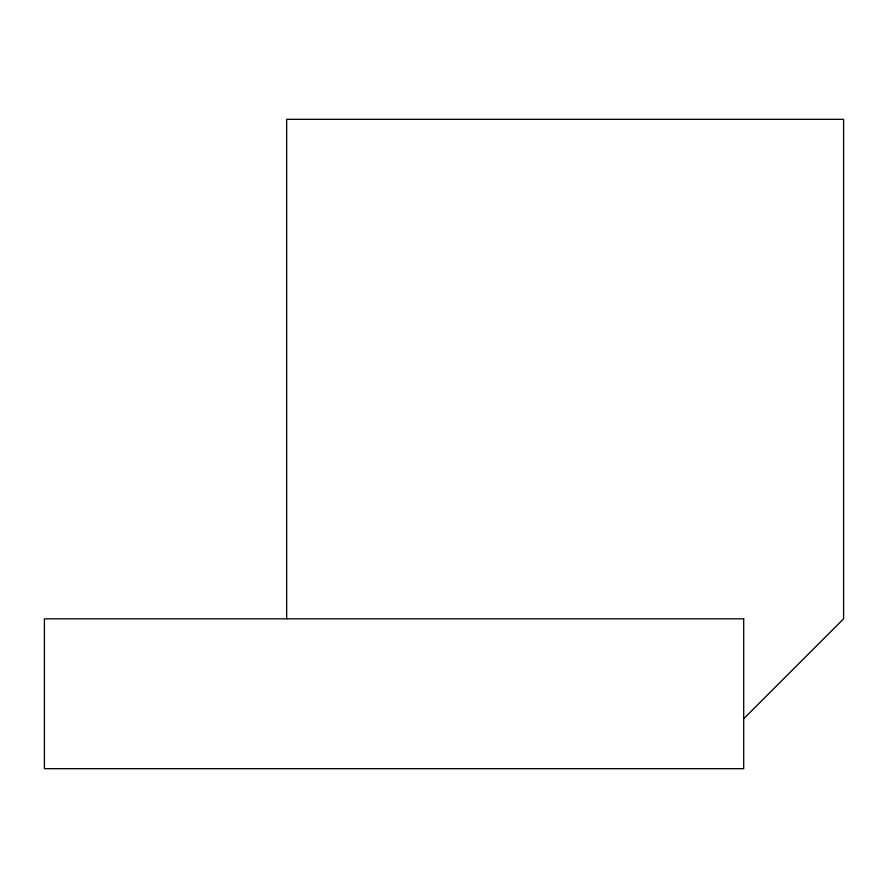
<?xml version="1.0" encoding="UTF-8"?>
<svg xmlns="http://www.w3.org/2000/svg" width="888" height="888" viewBox="0 0 888 888"><rect width="100%" height="100%" fill="white"/><g stroke="black" fill="none" stroke-linecap="round" stroke-linejoin="round"><path stroke-width="1.33" d="M743.7 718.725L843.6 618.825L843.6 119.325L286.658 119.325L286.658 618.825M743.7 618.825L44.4 618.825L44.4 768.675L743.7 768.675L743.7 618.825"/></g></svg>
